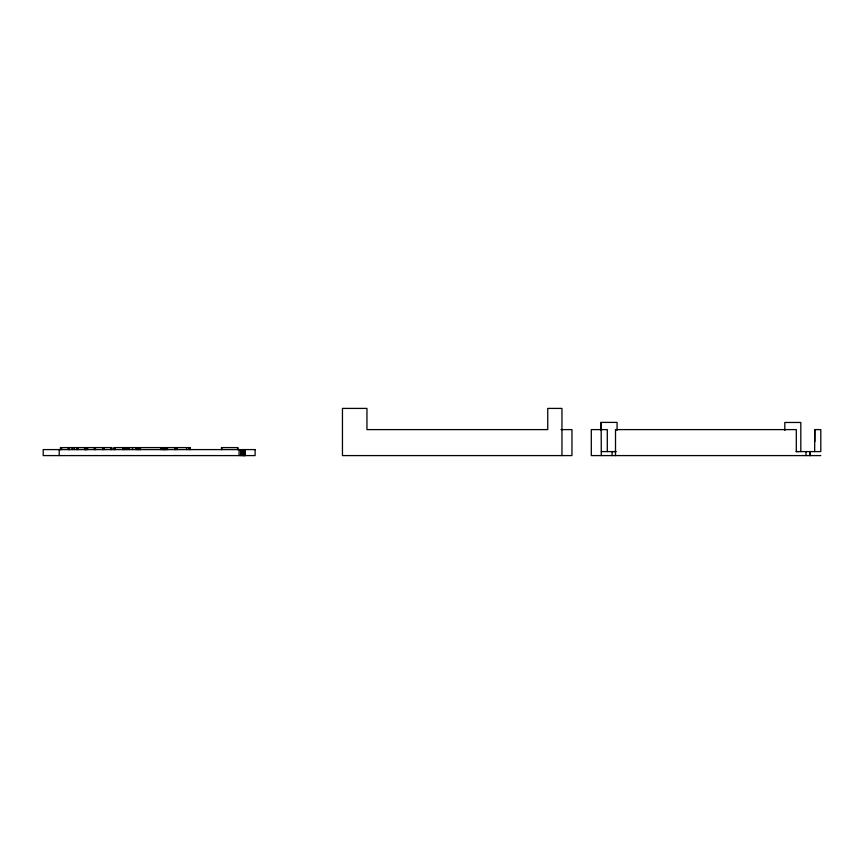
<?xml version="1.0" encoding="UTF-8"?>
<svg xmlns="http://www.w3.org/2000/svg" width="864" height="864" viewBox="0 0 864 864"><rect width="100%" height="100%" fill="white"/><g stroke="black" fill="none" stroke-linecap="round" stroke-linejoin="round"><path stroke-width="1.3" d="M806.004 455.587L806.004 451.591M613.904 451.591L615.514 451.516M814.644 451.591L814.795 429.602L820.8 429.602L820.8 451.591L796.1 451.591M601.096 430.369L601.096 422.399L617.09 422.399L617.047 430.369M560.963 429.602L571.957 429.602L571.957 455.587L342.457 455.587L342.457 408.413L366.952 408.413L366.952 429.602L547.744 429.602L547.744 408.413L561.956 408.413L561.956 455.587M601.301 451.591L616.129 451.591M820.8 455.587L591.3 455.587L591.3 429.602L607.295 429.602L607.295 451.591M798.466 451.591L796.306 451.591L796.306 429.602L615.514 429.602L615.514 455.587M814.806 429.602L814.806 441.59M800.809 451.591L800.809 422.464L784.814 422.464L784.814 430.412M612.09 451.591L612.09 455.587M601.139 422.399L601.301 455.587M245.117 449.593L245.117 455.587M244.912 449.593L244.912 455.587M244.652 449.593L244.652 455.587M244.307 449.593L244.307 455.587M243.875 449.593L243.875 455.587M243.356 449.593L243.356 455.587M242.762 449.593L242.762 455.587M242.114 449.593L242.114 455.587M241.412 449.593L241.412 455.587M240.667 449.593L240.667 455.587M239.112 449.593L239.112 455.587M237.892 449.593L237.892 447.595L221.486 447.595L221.486 449.593M237.589 447.595L237.589 449.593M221.778 447.595L221.778 449.593M190.177 449.593L190.177 447.595L164.171 447.595L164.171 449.593M189.886 447.595L189.886 449.593M188.989 447.595L188.989 449.593M186.613 447.595L186.613 449.593M177.304 447.595L177.304 449.593M176.137 447.595L176.137 449.593M175.835 447.595L175.835 449.593M174.917 447.595L174.917 449.593M167.443 447.595L167.443 449.593M166.547 447.595L166.547 449.593M166.255 447.595L166.255 449.593M165.359 447.595L165.359 449.593M164.7 447.595L164.7 449.593M164.29 447.595L164.311 449.593M163.534 449.593L163.534 447.595L138.089 447.595L138.089 449.593M163.231 447.595L163.231 449.593M162.346 447.595L162.346 449.593M161.017 447.595L161.017 449.593M160.801 447.595L160.801 449.593M140.432 447.595L140.432 449.593M140.13 447.595L140.13 449.593M139.277 447.595L139.277 449.593M138.391 447.595L138.391 449.593M137.16 449.593L137.16 447.595L114.037 447.595L114.037 449.593M136.858 447.595L136.858 449.593M135.95 447.595L135.95 449.593M132.505 447.595L132.505 449.593M129.233 447.595L129.233 449.593M127.937 447.595L127.937 449.593M126.468 447.595L126.468 449.593M124.826 447.595L124.826 449.593M123.919 447.595L123.919 449.593M123.617 447.595L123.617 449.593M122.71 447.595L122.71 449.593M115.225 447.595L115.225 449.593M114.329 447.595L114.329 449.593M111.845 449.593L111.845 447.595L86.411 447.595L86.411 449.593M111.553 447.595L111.553 449.593M110.657 447.595L110.657 449.593M104.026 447.595L104.026 449.593M103.118 447.595L103.118 449.593M102.816 447.595L102.816 449.593M95.44 447.595L95.44 449.593M95.137 447.595L95.137 449.593M94.252 447.595L94.252 449.593M87.599 447.595L87.599 449.593M86.702 447.595L86.702 449.593M85.752 449.593L85.752 447.595L60.415 447.595L60.415 449.593M85.45 447.595L85.45 449.593M85.363 447.595L85.363 449.593M84.542 447.595L84.542 449.593M77.965 447.595L77.965 449.593M77.058 447.595L77.058 449.593M76.756 447.595L76.756 449.593M74.142 447.595L74.142 449.593M72.101 447.595L72.101 449.593M69.379 447.595L69.379 449.593M69.088 447.595L69.088 449.593M68.191 447.595L68.191 449.593M61.603 447.595L61.603 449.593M59.195 449.593L59.195 455.587M810 451.591L810 455.587L810 451.591M255.107 449.593L43.2 449.593L43.2 455.587L255.107 455.587L255.107 449.593M60.804 449.593L60.804 447.595L60.718 449.593"/></g></svg>
